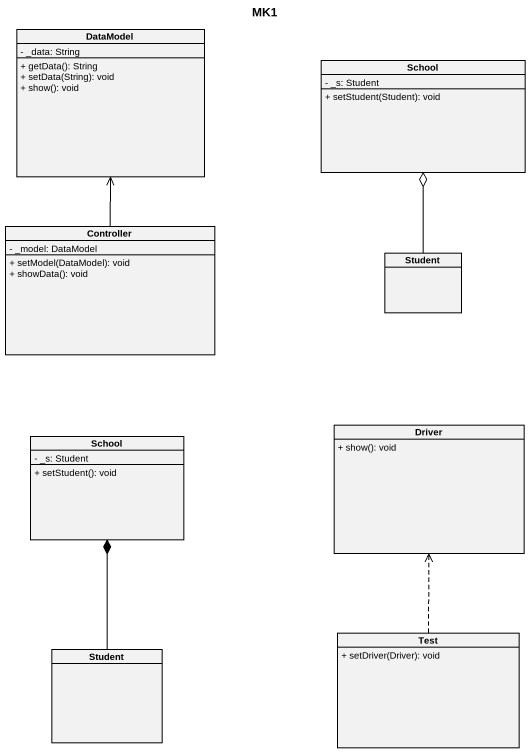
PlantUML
@startuml
title MK1
hide circle
hide empty members
skinparam classAttributeIconSize 0
class DataModel {
  - _data: String
  + getData(): String
  + setData(String): void
  + show(): void
}
class School {
  - _s: Student
  + setStudent(Student): void
}
class Controller {
  - _model: DataModel
  + setModel(DataModel): void
  + showData(): void
}
class Student
class Driver {
  + show(): void
}
class "School" as School_2 {
  - _s: Student
  + setStudent(): void
}
class "Student" as Student_2
class Test {
  + setDriver(Driver): void
}
Controller -up-> DataModel
Student -up-o School
Student_2 -up-* School_2
Test .up.> Driver
@enduml
